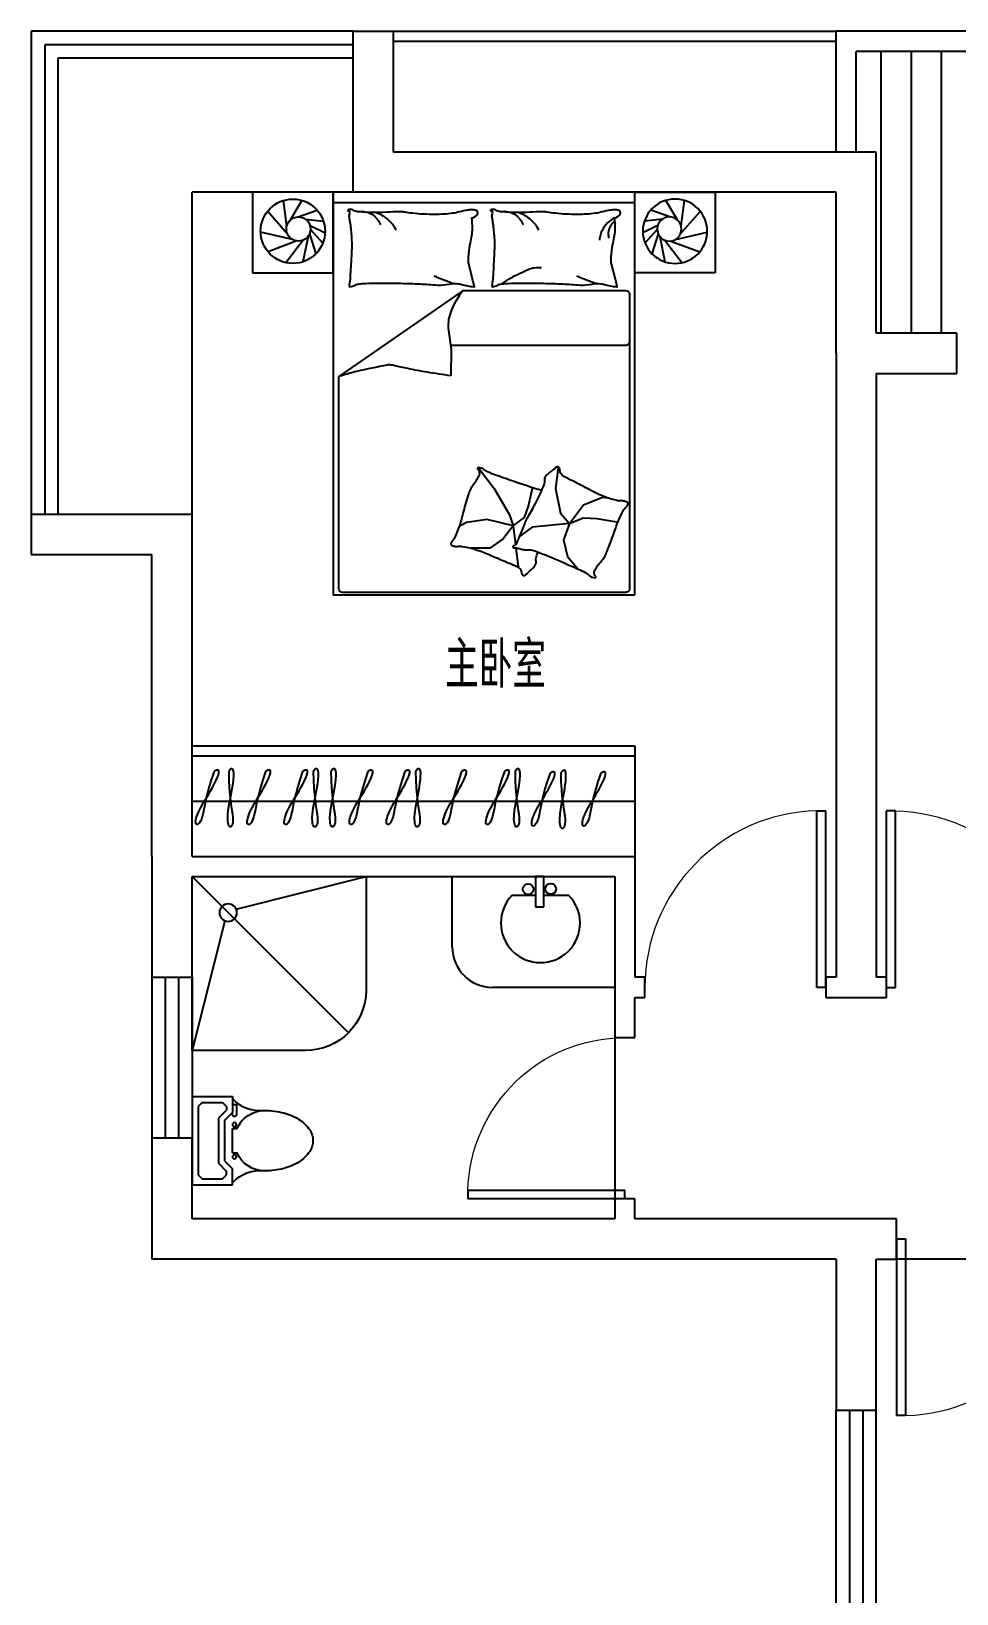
# Model space of a CAD drawing. Extents: x -355331 to -318731, y -592200 to -560200.
# Drawn here: x -347531 to -342931, y -567963 to -560200 of the extents above; entities that cross this region are included whole.
import ezdxf

# ---------------------------------------------------------------- set-up
doc = ezdxf.new("R2010")
doc.units = 0
doc.header["$LTSCALE"] = 1000
doc.header["$MEASUREMENT"] = 0
doc.layers.get('0').update_dxf_attribs({"linetype": 'CONTINUOUS'})
for name, color, linetype in [('BALCONY', 2, 'CONTINUOUS'), ('BATH', 6, 'CONTINUOUS'), ('H', 252, 'CONTINUOUS'), ('JIAJU', 252, 'CONTINUOUS'), ('WALL', 2, 'CONTINUOUS'), ('WINDOW', 3, 'CONTINUOUS'), ('文字', 7, 'CONTINUOUS')]:
    doc.layers.add(name, color=color, linetype=linetype)
doc.styles.add('_TCH_WINDOW', font='SIMPLEX', dxfattribs={"height": 3.5, "bigfont": 'GBCBIG'})
doc.styles.add('DIM_FONT', font='ROMAND.shx', dxfattribs={"width": 0.7})
doc.styles.add('HZ0', font='AcadEref.ttf', dxfattribs={"width": 0.7, "bigfont": 'ST.SHX'})
doc.styles.get("Standard").update_dxf_attribs({"font": 'GBENOR', "bigfont": 'GBCBIG'})

# ---------------------------------------------------------------- blocks, each defined once
blk = doc.blocks.new('M_C54TQD')
for p, q in [((0, -52.4), (1500, -52.4)), ((25.8, -508.5), (25.8, -1967.8)), ((853.5, -488.5), (45.8, -488.5)), ((853.5, -488.5), (1471.6, -915.9)), ((45.8, -761.1), (915.3, -761.1)), ((1471.6, -1967.8), (1471.6, -915.9)), ((381, -1368.3), (394.8, -1471.4)), ((777.6, -1368.4), (698.4, -1472.4)), ((394.8, -1471.4), (369, -1593.5)), ((528.4, -1559.3), (508.6, -1470.4)), ((698.4, -1472.4), (623.3, -1602.7)), ((160.8, -1514.4), (136.8, -1517.8)), ((255.4, -1552.2), (160.8, -1514.4)), ((324.3, -1645), (255.4, -1552.2)), ((188.4, -1621), (90.3, -1638.1)), ((257.2, -1617.5), (188.4, -1621)), ((324.3, -1645), (257.2, -1617.5)), ((369, -1593.5), (324.3, -1645)), ((548.2, -1616.6), (528.4, -1559.3)), ((605.5, -1658), (548.2, -1616.6)), ((623.3, -1602.7), (605.5, -1658)), ((605.5, -1658), (734, -1626.4)), ((734, -1626.4), (836.8, -1640.3)), ((90.3, -1638.1), (87, -1644.6)), ((324.3, -1645), (510, -1663.9)), ((324.3, -1645), (355.2, -1727.5)), ((510, -1663.9), (559.9, -1700)), ((559.9, -1700), (572, -1708.6)), ((605.5, -1658), (593.7, -1752.2)), ((605.5, -1658), (654.9, -1721.3)), ((836.8, -1640.3), (872.8, -1660.3)), ((355.2, -1727.5), (334.6, -1810)), ((591.9, -1766.9), (580, -1861.5)), ((654.9, -1721.3), (720.1, -1768.7)), ((720.1, -1768.7), (813, -1768.7)), ((334.6, -1810), (281, -1872.6)), ((45.8, -1987.8), (1451.6, -1987.8))]:
    blk.add_line(p, q)
blk.add_lwpolyline([(0, -2000), (0, 0), (1500, 0), (1500, -2000)], close=True)
for points in [[(101, -126.8, -0.263368), (73, -108, -0.494818), (82.2, -89.3, -0.049225), (99.9, -87.5, -0.036831), (123.5, -89.3, -0.031893), (161.5, -97.4, 0.035782), (195.4, -104.4, 0.032941), (285.1, -110.3, 0.026564), (396.3, -104.4, 0.017905), (433.8, -99, -0.033397), (454, -96.8, -0.03204), (491.1, -97.5, 0.018442), (555.4, -100.5, 0.010837), (620.2, -99.8, 0.014624), (668.1, -96.8, 0.111249), (690.6, -89.5, -0.153708), (707.5, -85.5, -0.076444), (715, -87.2, -0.215512), (716.9, -89.3, -0.585858), (714.3, -92.3, 0.363489), (709.4, -94.9, 0.191716), (709.4, -106.4, -0.129675), (711.3, -123, -0.01735), (708.3, -139.8, 0.019326), (705.7, -154.9, 0.018818), (699, -223.3, 0.021828), (698.1, -282.6, 0.006204), (699.5, -316.4, 0.001963), (705.7, -423.3, 0.028341), (709.9, -459.4, -0.117014), (709.4, -468.3, -0.36606), (708, -469.3, -0.03973), (694.4, -466.5, -0.048309), (680.6, -461, 0.062981), (670, -457.1, 0.04058), (646.6, -453.7, 0.014345), (579.8, -451.4, 0.005484), (454.4, -452.2, 0.007153), (358.2, -455.2, 0.008762), (315.7, -457.9, -0.008153), (270, -460.8, -0.06251), (212.9, -456.4, 0.078669), (167.3, -454.4, 0.047825), (144.9, -459.1, -0.034494), (114.1, -466.5, -0.023571), (88.8, -469.5, -0.510228), (87.8, -468.3), (95.3, -438.3), (116, -355.7, 0.073041), (118, -336.2, 0.023305), (112.2, -275, 0.018299), (108.2, -252.2, -0.01097), (100.8, -214.2, -0.042281), (97.9, -179.9, -0.027201), (100.8, -126.5)], [(99.3, -142.8, -0.05369), (113.5, -155.8, -0.070312), (121.6, -168.1, -0.015448), (125.4, -176.6, -0.013244), (129.1, -186.8, -0.082127), (132.1, -204.9, -0.064164), (129.1, -228.1)], [(100.8, -126.8, -0.077379), (135.6, -152.1, -0.077379), (161.1, -186.8, -0.047525), (171, -211.5, -0.047525), (176.1, -237.5)], [(574.8, -100.6, 0.027842), (551.1, -111.2, 0.048685), (538.5, -119.3, 0.023666), (510.6, -143.6, 0.031223), (491.6, -164.3, 0.046801), (486.5, -172, 0.023191), (478.4, -188.7)], [(656.8, -94.9, 0.088153), (622.3, -98.4, 0.088153), (591.1, -113.7, 0.077547), (569.5, -135.3, 0.077547), (555.4, -162.4)], [(810.2, -126.8, -0.263368), (782.3, -108, -0.494818), (791.4, -89.3, -0.049225), (809.1, -87.5, -0.036831), (832.8, -89.3, -0.031893), (870.7, -97.4, 0.035782), (904.6, -104.4, 0.032941), (994.3, -110.3, 0.026564), (1105.5, -104.4, 0.017905), (1143, -99, -0.033397), (1163.3, -96.8, -0.03204), (1200.3, -97.5, 0.018442), (1264.7, -100.5, 0.010837), (1329.4, -99.8, 0.014624), (1377.3, -96.8, 0.111249), (1399.9, -89.5, -0.153708), (1416.8, -85.5, -0.076444), (1424.2, -87.2, -0.215512), (1426.2, -89.3, -0.585858), (1423.5, -92.3, 0.363489), (1418.6, -94.9, 0.191716), (1418.6, -106.4, -0.129675), (1420.5, -123, -0.01735), (1417.5, -139.8, 0.019326), (1414.9, -154.9, 0.018818), (1408.3, -223.3, 0.021828), (1407.4, -282.6, 0.006204), (1408.8, -316.4, 0.001963), (1414.9, -423.3, 0.028341), (1419.2, -459.4, -0.117014), (1418.6, -468.3, -0.36606), (1417.2, -469.3, -0.03973), (1403.6, -466.5, -0.048309), (1389.9, -461, 0.062981), (1379.2, -457.1, 0.04058), (1355.8, -453.7, 0.014345), (1289.1, -451.4, 0.005484), (1163.6, -452.2, 0.007153), (1067.5, -455.2, 0.008762), (1024.9, -457.9, -0.008153), (979.2, -460.8, -0.06251), (922.1, -456.4, 0.078669), (876.5, -454.4, 0.047825), (854.1, -459.1, -0.034494), (823.4, -466.5, -0.023571), (798, -469.5, -0.510228), (797.1, -468.3), (804.6, -438.3), (825.2, -355.7, 0.073041), (827.2, -336.2, 0.023305), (821.5, -275, 0.018299), (817.4, -252.2, -0.01097), (810.1, -214.2, -0.042281), (807.2, -179.9, -0.027201), (810.1, -126.5)], [(1284.1, -100.6, 0.027842), (1260.3, -111.2, 0.048685), (1247.8, -119.3, 0.023666), (1219.8, -143.6, 0.031223), (1200.8, -164.3, 0.046801), (1195.7, -172, 0.023191), (1187.7, -188.7)], [(1366.1, -94.9, 0.088153), (1331.5, -98.4, 0.088153), (1300.3, -113.7, 0.077547), (1278.7, -135.3, 0.077547), (1264.7, -162.4)], [(660.6, -455.2, 0.016108), (621.7, -429, 0.024599), (594.9, -413.9, 0.009477), (545.8, -390.6, 0.015937), (516, -378.3, 0.072521), (499.6, -374.7, 0.033339), (463.4, -374.5)], [(191.4, -453.7, 0.009729), (218.7, -444.6, 0.009729), (245.6, -434.6, 0.007971), (267.3, -425.5, 0.007971), (288.8, -415.8)], [(900.6, -453.7, 0.009729), (927.9, -444.6, 0.009729), (954.8, -434.6, 0.007971), (976.6, -425.5, 0.007971), (998, -415.8)], [(853.5, -488.5, -0.085272), (916.8, -598.6, -0.124044), (926, -686.2), (912.4, -781.6), (914.1, -911.7)], [(914.1, -911.7, 0.007867), (1031.7, -893.9, 0.009508), (1128.5, -875.9, 0.006616), (1193.5, -861.5, -0.023828), (1211.7, -858.2, -0.080713), (1230.3, -858.7, -0.009591), (1382.9, -890.6, -0.013133), (1416.4, -899.2, -0.007859), (1471.6, -915.9)], [(464, -1480.4, 0.025626), (475.6, -1477.6, 0.0108), (604.9, -1436, 0.00456), (692.4, -1404.8, 0.01125), (727.5, -1391, 0.069394), (746.3, -1379.9, -0.079756), (762.9, -1370.5, -0.106399), (777.6, -1368.4, -0.328642), (781.6, -1371.8, -0.299547), (779.2, -1378.3, 0.189917), (773.7, -1387.1, 0.033518), (772.5, -1397.4, 0.075627), (773, -1402, 0.053489), (776, -1409.8, 0.017838), (788.1, -1431.8, 0.038394), (805.3, -1456.1, -0.059529), (815.7, -1472.2, -0.035943), (826.3, -1498.4, -0.011245), (851.9, -1584.7, -0.006203), (862.2, -1624.3, 0.010783), (868.3, -1647, 0.019485), (872.8, -1660.3, 0.005062), (892.4, -1710.5, 0.101392), (909.1, -1735.8, -0.223768), (914, -1749.2, -0.25558), (910.9, -1753.8, -0.081563), (895.2, -1758.9, -0.071805), (878.1, -1759, 0.069985), (860.5, -1759.1, 0.03546), (801, -1772.1, 0.029432), (732, -1796.8, 0.001554), (698.6, -1811.2, -0.00152), (664.5, -1825.8, -0.004735), (629.3, -1840.5, 0.00382), (585.5, -1858.6, 0.296001), (563.6, -1890.9, -0.649774), (542.2, -1899.9, -0.02319), (537.7, -1895.3, 0.0288), (534, -1891.6, 0.005727), (527.4, -1885.8, -0.004358), (518.8, -1878.2, -0.027528), (501.8, -1861.4, -0.046214), (493.2, -1849.9, -0.194121), (490.4, -1833.2, 0.133719), (489.3, -1809.2, 0.005779), (481.8, -1787.2, 0.008882)]]:
    blk.add_lwpolyline(points, format="xyb")
blk.add_lwpolyline([(58.1, -1583.2, 0.101392), (39.5, -1559.2, -0.223768), (33.6, -1546.2, -0.25558), (36.4, -1541.4, -0.081563), (51.6, -1535.1, -0.071805), (68.7, -1533.7, 0.069985), (86.2, -1532.2, 0.03546), (144.5, -1514.8, 0.029432), (211.5, -1484.8, 0.001554), (243.6, -1467.9, -0.00152), (276.5, -1450.7, -0.004735), (310.5, -1433.4, 0.00382), (352.7, -1412, 0.296001), (372.1, -1378.1, -0.649774), (392.8, -1367.5, -0.02319), (397.6, -1371.7, 0.0288), (401.6, -1375.1, 0.005727), (408.6, -1380.4, -0.004358), (417.8, -1387.3, -0.027528), (436, -1402.8, -0.046214), (445.5, -1413.5, -0.194121), (449.5, -1430, 0.133719), (452.5, -1453.8, 0.011505), (471.2, -1496.2, 0.008882), (497.5, -1550, 0.012426), (534.6, -1618.4, -0.033612), (547.3, -1644.2), (570.3, -1700.5), (588.1, -1744, 0.224341), (602.6, -1757.3, -0.722772), (602.8, -1766.1, -0.103513), (599, -1766.6, 0.053465), (591.8, -1766.9, 0.030109), (568.7, -1771.5, -0.031436), (546.6, -1775.9, -0.05324), (531.5, -1776.4, 0.05518), (516.9, -1776.8, 0.056271), (491.6, -1783.4, 0.0108), (365.9, -1834.8, 0.00456), (281, -1872.6, 0.01125), (247.1, -1889, 0.069394), (229.2, -1901.6, -0.079756), (213.3, -1912.2, -0.106399), (198.9, -1915.4, -0.328642), (194.6, -1912.4, -0.299547), (196.5, -1905.7, 0.189917), (201.3, -1896.5, 0.033518), (201.7, -1886.2, 0.075627), (200.8, -1881.6, 0.053489), (197.3, -1874, 0.017838), (183.5, -1853, 0.038394), (164.5, -1830.2, -0.059529), (152.9, -1814.9, -0.035943), (140.3, -1789.6, -0.011245), (108.1, -1705.4, -0.006203), (94.9, -1666.8, 0.010783), (87, -1644.6, 0.019485), (81.6, -1631.7, 0.005062)], format="xyb", close=True)
for centre, start, end in [((45.8, -508.5), 90, 180), ((45.8, -741.1), 180, 270), ((45.8, -1967.8), 180, 270), ((1451.6, -1967.8), 270, 0)]:
    blk.add_arc(centre, 20, start, end)
at = {"style": 'DIM_FONT', "width": 0.8, "flags": 9}
for tag in ['YSIZE', 'XSIZE']:
    blk.add_attdef(tag, (0, 0), '', height=0.5, dxfattribs=at)
blk = doc.blocks.new('M_C5')
for p, q in [((-28.1, 85.6), (7.4, 159.8)), ((-70.8, 21.3), (-105.6, 120.2)), ((-60.2, 62.7), (-49.6, 152.1)), ((-9, 88), (58.7, 149.2)), ((12.2, 83.3), (111.9, 114.4)), ((-54, -14.1), (-153.6, 45)), ((25.5, 75.4), (152, 50)), ((42.3, 52.6), (156.1, -35.1)), ((48.3, 20.6), (102.1, -123.2)), ((-26.4, -30), (-153, -46.9)), ((14.5, -26.2), (-99.1, -125.6)), ((40.5, -2.3), (5.1, -160))]:
    blk.add_line(p, q)
for centre, radius in [((0, 0), 160), ((-11.2, 28), 60)]:
    blk.add_circle(centre, radius)
at = {"width": 0.8, "flags": 9}
for tag in ['XSIZE', 'YSIZE']:
    blk.add_attdef(tag, (0, 0), '', height=0.5, dxfattribs=at)
blk = doc.blocks.new('ccui')
for points in [[(-565.6, 1078.2), (-506.5, 682.6), (-110.9, 741.8), (-170, 1137.4)], [(-225.6, -1196.5), (-284.7, -800.9), (110.9, -741.8), (170, -1137.4)]]:
    blk.add_lwpolyline(points, close=True)
at = {"rotation": 188.5031322324077}
blk.add_blockref('M_C5', (-332.1, 910.6), dxfattribs=at)
at = {"extrusion": (1e-16, 0, -1), "zscale": -1}
for name, p, rotation in [('M_C54TQD', (-110.9, -741.8), 81.49686775637126), ('M_C5', (51.3, -967.9), 351.4968677675923)]:
    blk.add_blockref(name, p, dxfattribs=dict(at, rotation=rotation))
blk = doc.blocks.new('_E6OBL')
at = {"color": 0, "linetype": 'ByBlock'}
for p, q in [((0, 506), (230, 506)), ((0, 0), (0, 506)), ((34.5, 448.5), (57.5, 471.5)), ((34.5, 57.5), (34.5, 448.5)), ((57.5, 471.5), (172.5, 471.5)), ((172.5, 471.5), (195.5, 448.5)), ((195.5, 448.5), (195.5, 428.3)), ((230, 506), (230, 414)), ((149.5, 382.3), (195.5, 428.3)), ((149.5, 123.7), (149.5, 382.3)), ((184, 368), (230, 414)), ((184, 138), (184, 368)), ((230, 322), (255.9, 322)), ((230, 322), (230, 184)), ((230, 184), (255.9, 184)), ((149.5, 123.7), (195.5, 77.7)), ((184, 138), (230, 92)), ((230, 103.5), (230, 92)), ((230, 0), (230, 92)), ((253, 46), (253, 103.5)), ((0, 0), (230, 0)), ((57.5, 34.5), (34.5, 57.5)), ((57.5, 34.5), (172.5, 34.5)), ((195.5, 57.5), (172.5, 34.5)), ((195.5, 57.5), (195.5, 77.7)), ((230, 46), (253, 46))]:
    blk.add_line(p, q, dxfattribs=at)
blk.add_lwpolyline([(414, 80.5, 0.063415), (524.3, 94.5, 0.076468), (609.2, 131, 0.107136), (671.6, 191.8, 0.147373), (690, 253, 0.147373), (671.6, 314.2, 0.107136), (609.2, 375, 0.076468), (524.3, 411.5, 0.063415), (414, 425.5, 0.063415)], format="xyb", dxfattribs=at)
for centre in [(241.5, 345), (241.5, 161)]:
    blk.add_circle(centre, 11.5, dxfattribs=at)
for centre, radius, start, end in [((385.9, 630.5), 206.9, 221.08899, 277.79892), ((414, 253), 172.5, 90, 156.42182), ((414, 253), 172.5, 203.57818, 270), ((241.5, 103.5), 11.5, 0, 180), ((385.9, -124.5), 206.9, 82.20108, 138.91101)]:
    blk.add_arc(centre, radius, start, end, dxfattribs=at)
at = {"style": 'HZ0', "width": 0.75, "flags": 9}
for tag in ['XSIZE', 'YSIZE']:
    blk.add_attdef(tag, (0, 0), '', height=0.5, dxfattribs=at)
blk = doc.blocks.new('1243')
for p, q in [((0, 91.6), (-123.3, 91.6)), ((40.6, 150), (0, 150)), ((0, 150), (0, 0)), ((40.6, 0), (40.6, 150)), ((156.3, 91.6), (40.6, 91.6)), ((0, 0), (40.6, 0))]:
    blk.add_line(p, q)
for centre in [(-34.3, 61), (77.5, 62.3)]:
    blk.add_circle(centre, 26.7)
blk.add_arc((16.5, 230.2), 196.9, 315.25267, 584.74733)
blk = doc.blocks.new('A$C14184E9E')
for p, q in [((-0.1, 720), (-0.1, 0)), ((719.9, 720), (-0.1, 720)), ((-0.1, 720), (646.7, 73.2)), ((182.3, 585.2), (719.9, 720)), ((719.9, 250), (719.9, 720)), ((134.7, 537.6), (-0.1, 0)), ((-0.1, 0), (469.9, 0))]:
    blk.add_line(p, q)
blk.add_circle((149, 570.8), 36.2)
blk.add_arc((469.9, 250), 250, 270, 360)
blk = doc.blocks.new('$TCHSYS$DOOR2D')
for p, q in [((0.45, 0.975), (0.5, 0.975)), ((0.45, 0), (0.45, 0.975)), ((0.5, 0), (0.5, 0.975)), ((0.5, 0), (0.45, 0))]:
    blk.add_line(p, q)
at = {"lineweight": 13}
blk.add_arc((0.475, 0), 0.975, 91.46928, 180, dxfattribs=at)
blk = doc.blocks.new('$TCHSYS$WIN2D')
for p, q in [((-0.5, 0.5), (0.5, 0.5)), ((0.5, 0.1667), (-0.5, 0.1667)), ((0.5, -0.1667), (-0.5, -0.1667)), ((-0.5, -0.5), (0.5, -0.5))]:
    blk.add_line(p, q)

msp = doc.modelspace()

# ---------------------------------------------------------------- hatches: boundary and pattern name
at = {"layer": 'H'}
h = msp.add_hatch(dxfattribs=at)
h.set_pattern_fill('ANSI31', color=256, scale=1200, angle=225, style=0)
h.set_pattern_definition([(270, (279643.7, -933316.71), (-150, -3e-14), [])])
h.paths.add_polyline_path([(-343331, -560300.3), (-339531, -560300.3), (-339531, -561700.3), (-339581, -561700.3), (-339581, -560922.8), (-339626, -560922.8), (-339626, -560923.1, 0.37382), (-340475.3, -561700.3), (-340481, -561700.3), (-340631, -561700.3), (-343331, -561700.3), (-343331, -560900.3)])

# ---------------------------------------------------------------- linework, layer by layer
at = {"layer": 'BALCONY'}
for p, q in [((-339531, -560200.3), (-343531, -560200.3)), ((-343531, -560800.3), (-343531, -560200.3)), ((-339531, -560300.3), (-343431, -560300.3)), ((-343431, -560800.3), (-343431, -560300.3))]:
    msp.add_line(p, q, dxfattribs=at)
at = {"layer": 'BATH'}
for p, q in [((-345438.5, -564750.3), (-345438.5, -564400.3)), ((-344631, -564950.3), (-345238.5, -564950.3))]:
    msp.add_line(p, q, dxfattribs=at)
msp.add_arc((-345238.5, -564750.3), 200, 180, 270, dxfattribs=at)
at = {"layer": 'JIAJU'}
for p, q in [((-346731, -563750.3), (-344531, -563750.3)), ((-346731, -563800.3), (-344531, -563800.3)), ((-344531, -563750.3), (-344531, -564300.3)), ((-346731, -564025.3), (-344531, -564025.3))]:
    msp.add_line(p, q, dxfattribs=at)
for points in [[(-346621.9, -563878.6), (-346636.3, -563919.9), (-346647.7, -563956.9), (-346656.6, -563990), (-346663.4, -564019.2), (-346668.8, -564044.8), (-346673.1, -564066.9), (-346676.9, -564085.8), (-346680.8, -564101.6), (-346685.1, -564114.5), (-346689.6, -564124.7), (-346694.3, -564132.3), (-346698.9, -564137.5), (-346703.3, -564140.5), (-346707.1, -564141.3), (-346710.3, -564140.1), (-346712.5, -564137.2), (-346713.7, -564132.5), (-346713.9, -564126.4), (-346712.9, -564118.8), (-346710.9, -564109.9), (-346707.8, -564099.8), (-346703.6, -564088.7), (-346698.4, -564076.6), (-346692.1, -564063.7), (-346684.8, -564050), (-346676.6, -564035.8), (-346667.8, -564020.9), (-346658.6, -564005.6), (-346649.1, -563989.9), (-346639.6, -563973.9), (-346630.4, -563957.6), (-346621.5, -563941.2), (-346613.3, -563924.9), (-346606.2, -563909.3), (-346601, -563895.4), (-346598.1, -563883.8), (-346598.2, -563875.6), (-346601.8, -563871.4), (-346609.5, -563872.1), (-346621.9, -563878.6)], [(-346549.6, -563877.2), (-346549, -563920.9), (-346547, -563959.6), (-346544, -563993.7), (-346540.5, -564023.5), (-346536.8, -564049.4), (-346533.3, -564071.7), (-346530.4, -564090.7), (-346528.7, -564106.9), (-346528.2, -564120.5), (-346529.1, -564131.6), (-346530.9, -564140.4), (-346533.4, -564146.9), (-346536.5, -564151.1), (-346539.8, -564153.2), (-346543.2, -564153.2), (-346546.3, -564151.1), (-346549, -564147.2), (-346551.2, -564141.5), (-346552.9, -564134), (-346554.1, -564125), (-346554.6, -564114.5), (-346554.5, -564102.6), (-346553.7, -564089.4), (-346552.2, -564075.1), (-346550, -564059.8), (-346547.2, -564043.6), (-346544, -564026.6), (-346540.6, -564009.1), (-346537.1, -563991.1), (-346533.7, -563972.8), (-346530.5, -563954.4), (-346527.8, -563935.9), (-346525.6, -563917.8), (-346524.4, -563900.7), (-346524.2, -563885.8), (-346525.4, -563874), (-346528.3, -563866.2), (-346533.2, -563863.5), (-346540.2, -563866.9), (-346549.6, -563877.2)], [(-346365.9, -563878.6), (-346380.2, -563919.9), (-346391.6, -563956.9), (-346400.5, -563990), (-346407.3, -564019.2), (-346412.7, -564044.8), (-346417, -564066.9), (-346420.9, -564085.8), (-346424.7, -564101.6), (-346429, -564114.5), (-346433.6, -564124.7), (-346438.3, -564132.3), (-346442.9, -564137.5), (-346447.2, -564140.5), (-346451, -564141.3), (-346454.2, -564140.1), (-346456.4, -564137.2), (-346457.7, -564132.5), (-346457.8, -564126.4), (-346456.8, -564118.8), (-346454.8, -564109.9), (-346451.7, -564099.8), (-346447.5, -564088.7), (-346442.3, -564076.6), (-346436, -564063.7), (-346428.7, -564050), (-346420.5, -564035.8), (-346411.7, -564020.9), (-346402.5, -564005.6), (-346393, -563989.9), (-346383.6, -563973.9), (-346374.3, -563957.6), (-346365.4, -563941.2), (-346357.2, -563924.9), (-346350.2, -563909.3), (-346344.9, -563895.4), (-346342, -563883.8), (-346342.1, -563875.6), (-346345.7, -563871.4), (-346353.4, -563872.1), (-346365.9, -563878.6)], [(-346182.1, -563878.6), (-346196.4, -563919.9), (-346207.8, -563956.9), (-346216.7, -563990), (-346223.5, -564019.2), (-346228.9, -564044.8), (-346233.2, -564066.9), (-346237.1, -564085.8), (-346240.9, -564101.6), (-346245.2, -564114.5), (-346249.8, -564124.7), (-346254.5, -564132.3), (-346259.1, -564137.5), (-346263.4, -564140.5), (-346267.2, -564141.3), (-346270.4, -564140.1), (-346272.6, -564137.2), (-346273.9, -564132.5), (-346274, -564126.4), (-346273, -564118.8), (-346271, -564109.9), (-346267.9, -564099.8), (-346263.7, -564088.7), (-346258.5, -564076.6), (-346252.2, -564063.7), (-346244.9, -564050), (-346236.7, -564035.8), (-346227.9, -564020.9), (-346218.7, -564005.6), (-346209.2, -563989.9), (-346199.8, -563973.9), (-346190.5, -563957.6), (-346181.6, -563941.2), (-346173.4, -563924.9), (-346166.4, -563909.3), (-346161.1, -563895.4), (-346158.2, -563883.8), (-346158.3, -563875.6), (-346161.9, -563871.4), (-346169.6, -563872.1), (-346182.1, -563878.6)], [(-346129, -563877.2), (-346128.5, -563920.9), (-346126.5, -563959.6), (-346123.5, -563993.7), (-346119.9, -564023.5), (-346116.2, -564049.4), (-346112.7, -564071.7), (-346109.9, -564090.7), (-346108.1, -564106.9), (-346107.7, -564120.5), (-346108.5, -564131.6), (-346110.3, -564140.4), (-346112.9, -564146.9), (-346115.9, -564151.1), (-346119.2, -564153.2), (-346122.6, -564153.2), (-346125.7, -564151.1), (-346128.5, -564147.2), (-346130.7, -564141.5), (-346132.4, -564134), (-346133.5, -564125), (-346134.1, -564114.5), (-346133.9, -564102.6), (-346133.2, -564089.4), (-346131.7, -564075.1), (-346129.5, -564059.8), (-346126.7, -564043.6), (-346123.5, -564026.6), (-346120, -564009.1), (-346116.5, -563991.1), (-346113.1, -563972.8), (-346109.9, -563954.4), (-346107.2, -563935.9), (-346105.1, -563917.8), (-346103.8, -563900.7), (-346103.6, -563885.8), (-346104.9, -563874), (-346107.8, -563866.2), (-346112.6, -563863.5), (-346119.6, -563866.9), (-346129, -563877.2)], [(-346041.3, -563877.2), (-346040.7, -563920.9), (-346038.7, -563959.6), (-346035.7, -563993.7), (-346032.2, -564023.5), (-346028.4, -564049.4), (-346025, -564071.7), (-346022.1, -564090.7), (-346020.3, -564106.9), (-346019.9, -564120.5), (-346020.7, -564131.6), (-346022.6, -564140.4), (-346025.1, -564146.9), (-346028.2, -564151.1), (-346031.5, -564153.2), (-346034.9, -564153.2), (-346038, -564151.1), (-346040.7, -564147.2), (-346042.9, -564141.5), (-346044.6, -564134), (-346045.8, -564125), (-346046.3, -564114.5), (-346046.2, -564102.6), (-346045.4, -564089.4), (-346043.9, -564075.1), (-346041.7, -564059.8), (-346038.9, -564043.6), (-346035.7, -564026.6), (-346032.3, -564009.1), (-346028.8, -563991.1), (-346025.4, -563972.8), (-346022.2, -563954.4), (-346019.4, -563935.9), (-346017.3, -563917.8), (-346016, -563900.7), (-346015.9, -563885.8), (-346017.1, -563874), (-346020, -563866.2), (-346024.9, -563863.5), (-346031.9, -563866.9), (-346041.3, -563877.2)], [(-345857.5, -563878.6), (-345871.9, -563919.9), (-345883.3, -563956.9), (-345892.2, -563990), (-345899, -564019.2), (-345904.4, -564044.8), (-345908.7, -564066.9), (-345912.6, -564085.8), (-345916.4, -564101.6), (-345920.7, -564114.5), (-345925.3, -564124.7), (-345930, -564132.3), (-345934.6, -564137.5), (-345938.9, -564140.5), (-345942.7, -564141.3), (-345945.9, -564140.1), (-345948.1, -564137.2), (-345949.3, -564132.5), (-345949.5, -564126.4), (-345948.5, -564118.8), (-345946.5, -564109.9), (-345943.4, -564099.8), (-345939.2, -564088.7), (-345934, -564076.6), (-345927.7, -564063.7), (-345920.4, -564050), (-345912.2, -564035.8), (-345903.4, -564020.9), (-345894.2, -564005.6), (-345884.7, -563989.9), (-345875.3, -563973.9), (-345866, -563957.6), (-345857.1, -563941.2), (-345848.9, -563924.9), (-345841.9, -563909.3), (-345836.6, -563895.4), (-345833.7, -563883.8), (-345833.8, -563875.6), (-345837.4, -563871.4), (-345845.1, -563872.1), (-345857.5, -563878.6)], [(-345673.7, -563878.6), (-345688.1, -563919.9), (-345699.5, -563956.9), (-345708.4, -563990), (-345715.2, -564019.2), (-345720.6, -564044.8), (-345724.9, -564066.9), (-345728.8, -564085.8), (-345732.6, -564101.6), (-345736.9, -564114.5), (-345741.5, -564124.7), (-345746.1, -564132.3), (-345750.8, -564137.5), (-345755.1, -564140.5), (-345758.9, -564141.3), (-345762.1, -564140.1), (-345764.3, -564137.2), (-345765.5, -564132.5), (-345765.7, -564126.4), (-345764.7, -564118.8), (-345762.7, -564109.9), (-345759.6, -564099.8), (-345755.4, -564088.7), (-345750.2, -564076.6), (-345743.9, -564063.7), (-345736.6, -564050), (-345728.4, -564035.8), (-345719.6, -564020.9), (-345710.4, -564005.6), (-345700.9, -563989.9), (-345691.4, -563973.9), (-345682.2, -563957.6), (-345673.3, -563941.2), (-345665.1, -563924.9), (-345658.1, -563909.3), (-345652.8, -563895.4), (-345649.9, -563883.8), (-345650, -563875.6), (-345653.6, -563871.4), (-345661.3, -563872.1), (-345673.7, -563878.6)], [(-345620.7, -563877.2), (-345620.1, -563920.9), (-345618.2, -563959.6), (-345615.2, -563993.7), (-345611.6, -564023.5), (-345607.9, -564049.4), (-345604.4, -564071.7), (-345601.6, -564090.7), (-345599.8, -564106.9), (-345599.4, -564120.5), (-345600.2, -564131.6), (-345602, -564140.4), (-345604.5, -564146.9), (-345607.6, -564151.1), (-345610.9, -564153.2), (-345614.3, -564153.2), (-345617.4, -564151.1), (-345620.2, -564147.2), (-345622.4, -564141.5), (-345624.1, -564134), (-345625.2, -564125), (-345625.7, -564114.5), (-345625.6, -564102.6), (-345624.9, -564089.4), (-345623.4, -564075.1), (-345621.2, -564059.8), (-345618.4, -564043.6), (-345615.2, -564026.6), (-345611.7, -564009.1), (-345608.2, -563991.1), (-345604.8, -563972.8), (-345601.6, -563954.4), (-345598.9, -563935.9), (-345596.8, -563917.8), (-345595.5, -563900.7), (-345595.3, -563885.8), (-345596.6, -563874), (-345599.5, -563866.2), (-345604.3, -563863.5), (-345611.3, -563866.9), (-345620.7, -563877.2)], [(-345391.9, -563878.6), (-345406.3, -563919.9), (-345417.7, -563956.9), (-345426.5, -563990), (-345433.4, -564019.2), (-345438.7, -564044.8), (-345443.1, -564066.9), (-345446.9, -564085.8), (-345450.8, -564101.6), (-345455, -564114.5), (-345459.6, -564124.7), (-345464.3, -564132.3), (-345468.9, -564137.5), (-345473.2, -564140.5), (-345477.1, -564141.3), (-345480.2, -564140.1), (-345482.5, -564137.2), (-345483.7, -564132.5), (-345483.8, -564126.4), (-345482.9, -564118.8), (-345480.8, -564109.9), (-345477.7, -564099.8), (-345473.6, -564088.7), (-345468.3, -564076.6), (-345462.1, -564063.7), (-345454.7, -564050), (-345446.6, -564035.8), (-345437.8, -564020.9), (-345428.5, -564005.6), (-345419.1, -563989.9), (-345409.6, -563973.9), (-345400.3, -563957.6), (-345391.4, -563941.2), (-345383.2, -563924.9), (-345376.2, -563909.3), (-345371, -563895.4), (-345368.1, -563883.8), (-345368.2, -563875.6), (-345371.8, -563871.4), (-345379.5, -563872.1), (-345391.9, -563878.6)], [(-345179.6, -563878.6), (-345194, -563919.9), (-345205.4, -563956.9), (-345214.2, -563990), (-345221.1, -564019.2), (-345226.4, -564044.8), (-345230.7, -564066.9), (-345234.6, -564085.8), (-345238.5, -564101.6), (-345242.7, -564114.5), (-345247.3, -564124.7), (-345252, -564132.3), (-345256.6, -564137.5), (-345260.9, -564140.5), (-345264.8, -564141.3), (-345267.9, -564140.1), (-345270.2, -564137.2), (-345271.4, -564132.5), (-345271.5, -564126.4), (-345270.6, -564118.8), (-345268.5, -564109.9), (-345265.4, -564099.8), (-345261.3, -564088.7), (-345256, -564076.6), (-345249.7, -564063.7), (-345242.4, -564050), (-345234.3, -564035.8), (-345225.5, -564020.9), (-345216.2, -564005.6), (-345206.8, -563989.9), (-345197.3, -563973.9), (-345188, -563957.6), (-345179.1, -563941.2), (-345170.9, -563924.9), (-345163.9, -563909.3), (-345158.7, -563895.4), (-345155.8, -563883.8), (-345155.8, -563875.6), (-345159.5, -563871.4), (-345167.2, -563872.1), (-345179.6, -563878.6)], [(-345126.6, -563877.2), (-345126, -563920.9), (-345124, -563959.6), (-345121, -563993.7), (-345117.5, -564023.5), (-345113.7, -564049.4), (-345110.2, -564071.7), (-345107.4, -564090.7), (-345105.6, -564106.9), (-345105.2, -564120.5), (-345106, -564131.6), (-345107.8, -564140.4), (-345110.4, -564146.9), (-345113.5, -564151.1), (-345116.8, -564153.2), (-345120.1, -564153.2), (-345123.3, -564151.1), (-345126, -564147.2), (-345128.2, -564141.5), (-345129.9, -564134), (-345131.1, -564125), (-345131.6, -564114.5), (-345131.5, -564102.6), (-345130.7, -564089.4), (-345129.2, -564075.1), (-345127, -564059.8), (-345124.2, -564043.6), (-345121, -564026.6), (-345117.6, -564009.1), (-345114.1, -563991.1), (-345110.6, -563972.8), (-345107.5, -563954.4), (-345104.7, -563935.9), (-345102.6, -563917.8), (-345101.3, -563900.7), (-345101.2, -563885.8), (-345102.4, -563874), (-345105.3, -563866.2), (-345110.1, -563863.5), (-345117.1, -563866.9), (-345126.6, -563877.2)], [(-344951.7, -563886.1), (-344966.1, -563927.4), (-344977.5, -563964.4), (-344986.3, -563997.5), (-344993.2, -564026.7), (-344998.5, -564052.3), (-345002.9, -564074.4), (-345006.7, -564093.3), (-345010.6, -564109.1), (-345014.9, -564122), (-345019.4, -564132.2), (-345024.1, -564139.8), (-345028.7, -564145), (-345033.1, -564148), (-345036.9, -564148.8), (-345040, -564147.6), (-345042.3, -564144.7), (-345043.5, -564140), (-345043.6, -564133.9), (-345042.7, -564126.3), (-345040.7, -564117.4), (-345037.6, -564107.3), (-345033.4, -564096.2), (-345028.2, -564084.1), (-345021.9, -564071.2), (-345014.6, -564057.5), (-345006.4, -564043.3), (-344997.6, -564028.4), (-344988.4, -564013.1), (-344978.9, -563997.4), (-344969.4, -563981.4), (-344960.1, -563965.1), (-344951.3, -563948.7), (-344943, -563932.4), (-344936, -563916.8), (-344930.8, -563902.9), (-344927.9, -563891.3), (-344928, -563883.1), (-344931.6, -563878.9), (-344939.3, -563879.6), (-344951.7, -563886.1)], [(-344898.7, -563884.7), (-344898.1, -563928.4), (-344896.1, -563967.1), (-344893.2, -564001.2), (-344889.6, -564031), (-344885.9, -564056.9), (-344882.4, -564079.2), (-344879.5, -564098.2), (-344877.8, -564114.4), (-344877.3, -564128), (-344878.2, -564139.1), (-344880, -564147.9), (-344882.5, -564154.4), (-344885.6, -564158.6), (-344888.9, -564160.7), (-344892.3, -564160.7), (-344895.4, -564158.6), (-344898.1, -564154.7), (-344900.4, -564149), (-344902.1, -564141.5), (-344903.2, -564132.5), (-344903.7, -564122), (-344903.6, -564110.1), (-344902.8, -564096.9), (-344901.3, -564082.6), (-344899.1, -564067.3), (-344896.4, -564051.1), (-344893.2, -564034.1), (-344889.7, -564016.6), (-344886.2, -563998.6), (-344882.8, -563980.3), (-344879.6, -563961.9), (-344876.9, -563943.4), (-344874.7, -563925.3), (-344873.5, -563908.2), (-344873.3, -563893.3), (-344874.6, -563881.5), (-344877.5, -563873.7), (-344882.3, -563871), (-344889.3, -563874.4), (-344898.7, -563884.7)], [(-344699.8, -563886.1), (-344714.2, -563927.4), (-344725.5, -563964.4), (-344734.4, -563997.5), (-344741.2, -564026.7), (-344746.6, -564052.3), (-344750.9, -564074.4), (-344754.8, -564093.3), (-344758.6, -564109.1), (-344762.9, -564122), (-344767.5, -564132.2), (-344772.2, -564139.8), (-344776.8, -564145), (-344781.1, -564148), (-344784.9, -564148.8), (-344788.1, -564147.6), (-344790.4, -564144.7), (-344791.6, -564140), (-344791.7, -564133.9), (-344790.7, -564126.3), (-344788.7, -564117.4), (-344785.6, -564107.3), (-344781.4, -564096.2), (-344776.2, -564084.1), (-344769.9, -564071.2), (-344762.6, -564057.5), (-344754.4, -564043.3), (-344745.6, -564028.4), (-344736.4, -564013.1), (-344726.9, -563997.4), (-344717.5, -563981.4), (-344708.2, -563965.1), (-344699.3, -563948.7), (-344691.1, -563932.4), (-344684.1, -563916.8), (-344678.8, -563902.9), (-344676, -563891.3), (-344676, -563883.1), (-344679.6, -563878.9), (-344687.3, -563879.6), (-344699.8, -563886.1)]]:
    msp.add_lwpolyline(points, dxfattribs=at)
at = {"layer": 'WALL'}
for p, q in [((-345931, -561000.3), (-345931, -560200.3)), ((-345931, -560200.3), (-345731, -560200.3)), ((-345731, -560800.3), (-345731, -560200.3)), ((-343331, -560800.3), (-345731, -560800.3)), ((-343331, -561700.3), (-343331, -560800.3)), ((-343531, -561000.3), (-345931, -561000.3)), ((-343531, -561800.3), (-343531, -561000.3)), ((-342931, -561700.3), (-343331, -561700.3)), ((-342931, -561900.3), (-342931, -561700.3)), ((-343531, -561800.3), (-343531, -564900.3)), ((-343331, -561900.3), (-342931, -561900.3)), ((-343331, -561900.3), (-343331, -564900.3)), ((-347531, -562600.3), (-346731, -562600.3)), ((-347531, -562600.3), (-347531, -562800.3)), ((-346731, -564300.3), (-346731, -562600.3)), ((-347531, -562800.3), (-346931, -562800.3)), ((-346931, -564300.3), (-346931, -562800.3)), ((-346931, -564300.3), (-346931, -564900.3)), ((-346731, -564300.3), (-344531, -564300.3)), ((-344531, -564300.3), (-344531, -564900.3)), ((-346731, -564400.3), (-344631, -564400.3)), ((-346731, -564900.3), (-346731, -564400.3)), ((-344631, -564400.3), (-344631, -564900.3)), ((-346931, -564900.3), (-346731, -564900.3)), ((-344631, -564900.3), (-344631, -565200.3)), ((-344481, -564900.3), (-344531, -564900.3)), ((-344481, -565000.3), (-344481, -564900.3)), ((-343531, -564900.3), (-343581, -564900.3)), ((-343581, -564900.3), (-343581, -565000.3)), ((-343281, -564900.3), (-343331, -564900.3)), ((-343281, -565000.3), (-343281, -564900.3)), ((-344531, -565000.3), (-344481, -565000.3)), ((-344531, -565200.3), (-344531, -565000.3)), ((-343581, -565000.3), (-343431, -565000.3)), ((-343431, -565000.3), (-343281, -565000.3)), ((-344631, -565200.3), (-344531, -565200.3)), ((-346731, -565700.3), (-346931, -565700.3)), ((-346931, -565700.3), (-346931, -566300.3)), ((-346731, -566100.3), (-346731, -565700.3)), ((-344531, -566000.3), (-344631, -566000.3)), ((-344631, -566000.3), (-344631, -566100.3)), ((-344531, -566100.3), (-344531, -566000.3)), ((-344631, -566100.3), (-346731, -566100.3)), ((-343431, -566100.3), (-344531, -566100.3)), ((-343231, -566100.3), (-343431, -566100.3)), ((-343231, -566300.3), (-343231, -566100.3)), ((-344531, -566300.3), (-346931, -566300.3)), ((-343531, -566300.3), (-344531, -566300.3)), ((-343531, -566300.3), (-343531, -567050.3)), ((-343331, -566300.3), (-343231, -566300.3)), ((-343331, -567050.3), (-343331, -566300.3)), ((-343531, -567050.3), (-343331, -567050.3))]:
    msp.add_line(p, q, dxfattribs=at)
at = {"layer": 'WINDOW'}
for p, q in [((-345931, -560200.3), (-347531, -560200.3)), ((-347531, -560200.3), (-347531, -562600.3)), ((-345731, -560200.3), (-343531, -560200.3)), ((-345931, -560267.3), (-347464, -560267.3)), ((-347464, -560267.3), (-347464, -562600.3)), ((-345731, -560250.3), (-343531, -560250.3)), ((-345931, -560333.3), (-347398, -560333.3)), ((-347398, -560333.3), (-347398, -562600.3)), ((-345931, -561000.3), (-346731, -561000.3)), ((-346731, -562600.3), (-346731, -561000.3)), ((-344631, -565200.3), (-344631, -566000.3)), ((-342331, -566300.3), (-343231, -566300.3))]:
    msp.add_line(p, q, dxfattribs=at)

# ---------------------------------------------------------------- block references
at = {"layer": 'BATH', "xscale": -1.199999999953432, "yscale": 1.199999999953432, "zscale": 1.199999999999999, "rotation": 90}
msp.add_blockref('A$C14184E9E', (-345867, -564400.5), dxfattribs=at)
at = {"layer": 'BATH', "rotation": 180}
msp.add_blockref('1243', (-344983.6, -564400.3), dxfattribs=at)
at = {"layer": 'BATH', "extrusion": (0, 0, -1), "xscale": 0.869565217522904, "yscale": 0.869565217406489, "zscale": -0.8695652173913043, "rotation": 179.9999999769881}
msp.add_blockref('_E6OBL', (346731, -565492.2), dxfattribs=at)
at = {"layer": 'JIAJU', "rotation": 81.49658669643732}
msp.add_blockref('ccui', (-345281, -561000.3), dxfattribs=at)
at = {"layer": 'WINDOW', "xscale": 900, "yscale": 900, "zscale": 900}
msp.add_blockref('$TCHSYS$DOOR2D', (-344031, -564950.3), dxfattribs=at)
at = {"layer": 'WINDOW'}
for name, p, xscale, yscale, zscale, rotation in [('$TCHSYS$DOOR2D', (-342831, -564950.3), -900, 900, -900, 359.9999999999925), ('$TCHSYS$WIN2D', (-346831, -565300.3), -800, -200, -800, 90), ('$TCHSYS$DOOR2D', (-344581, -565600.3), 800, -800, 800, 269.9999999999917), ('$TCHSYS$DOOR2D', (-342781, -566200.3), 900, 900, 900, 180), ('$TCHSYS$WIN2D', (-343431, -567650.3), 1200, 200, 1200, 90)]:
    msp.add_blockref(name, p, dxfattribs=dict(at, xscale=xscale, yscale=yscale, zscale=zscale, rotation=rotation))

# ---------------------------------------------------------------- texts
at = {"layer": '文字', "style": '_TCH_WINDOW'}
msp.add_text('主卧室', height=232.29, dxfattribs=at).set_placement((-345474.5, -563463.9))

doc.saveas('drawing.dxf')
